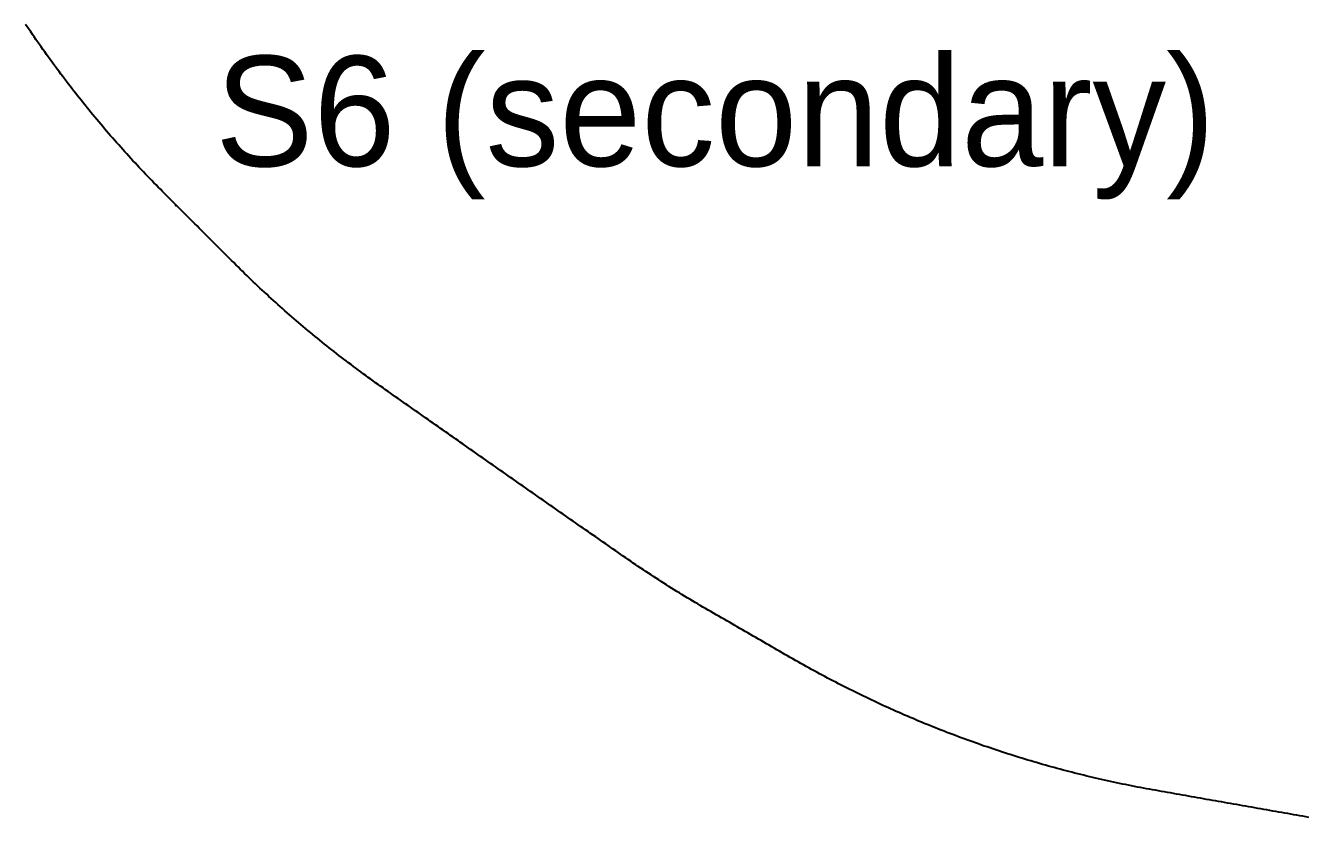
# Model space of a CAD drawing. Header units: metres. Extents: x 457876 to 584660, y 126427 to 241224.
# Drawn here: x 477533 to 487992, y 127730 to 134191 of the extents above; entities that cross this region are included whole.
import ezdxf

# ---------------------------------------------------------------- set-up
doc = ezdxf.new("R2010")
doc.units = ezdxf.units.M
for name, color, linetype in [('AT_GRADE', 3, 'CONTINUOUS'), ('CUTTING', 34, 'CONTINUOUS'), ('EMBANKMENT', 42, 'CONTINUOUS'), ('GROUND_CL', 8, 'CONTINUOUS'), ('RAIL_CL', 1, 'CONTINUOUS'), ('STATIONS', 7, 'CONTINUOUS'), ('TUNNEL', 216, 'CONTINUOUS'), ('VIADUCT', 5, 'CONTINUOUS')]:
    doc.layers.add(name, color=color, linetype=linetype)

msp = doc.modelspace()

# ---------------------------------------------------------------- linework, layer by layer
at = {"layer": 'AT_GRADE'}
for points in [[(477895.524, 133696.943, 89.82), (477880.348, 133716.639, 89.767), (477865.245, 133736.391, 89.714), (477850.193, 133756.181, 89.662), (477835.188, 133776.007, 89.611), (477820.234, 133795.87, 89.561), (477805.336, 133815.775, 89.512), (477790.494, 133835.722, 89.463), (477775.702, 133855.706, 89.414), (477760.961, 133875.727, 89.367), (477746.28, 133895.791, 89.32), (477731.658, 133915.898, 89.274), (477717.089, 133936.044, 89.229), (477702.584, 133956.235, 89.185), (477688.134, 133976.465, 89.141), (477673.731, 133996.728, 89.098), (477659.38, 134017.028, 89.056), (477645.083, 134037.365, 89.014), (477630.85, 134057.747, 88.973), (477616.674, 134078.169, 88.934), (477602.547, 134098.624, 88.894), (477588.478, 134119.118, 88.856), (477574.468, 134139.653, 88.818), (477560.514, 134160.225, 88.782), (477546.617, 134180.836, 88.746)], [(478632.162, 132855.235, 92.861), (478614.685, 132872.942, 92.781), (478597.254, 132890.693, 92.701), (478579.869, 132908.489, 92.622), (478562.539, 132926.338, 92.543), (478545.255, 132944.232, 92.465), (478528.01, 132962.162, 92.388), (478510.827, 132980.152, 92.311), (478493.697, 132998.192, 92.234), (478476.616, 133016.277, 92.158), (478459.58, 133034.404, 92.083), (478442.591, 133052.575, 92.008), (478425.653, 133070.792, 91.934), (478408.759, 133089.051, 91.86), (478391.914, 133107.354, 91.787), (478375.135, 133125.717, 91.714), (478358.399, 133144.119, 91.642), (478341.718, 133162.57, 91.571), (478325.091, 133181.07, 91.5), (478308.506, 133199.606, 91.43), (478291.962, 133218.179, 91.36), (478275.476, 133236.802, 91.291), (478259.041, 133255.471, 91.223), (478242.674, 133274.199, 91.155), (478226.345, 133292.96, 91.087), (478210.072, 133311.767, 91.021), (478193.845, 133330.615, 90.955), (478177.668, 133349.505, 90.889), (478161.547, 133368.443, 90.824), (478145.475, 133387.423, 90.76), (478129.465, 133406.453, 90.696), (478113.494, 133425.516, 90.633), (478097.578, 133444.625, 90.571), (478081.72, 133463.782, 90.509), (478065.913, 133482.98, 90.448)], [(479610.499, 131897.977, 97.885), (479591.938, 131914.575, 97.786), (479573.424, 131931.224, 97.688), (479554.949, 131947.916, 97.59), (479536.518, 131964.656, 97.492), (479518.131, 131981.444, 97.394), (479499.795, 131998.287, 97.296), (479481.501, 132015.176, 97.198), (479463.26, 132032.121, 97.101)], [(480653.649, 131090.631, 102.927), (480633.276, 131104.968, 102.842), (480612.905, 131119.305, 102.755), (480592.534, 131133.643, 102.668)], [(481653.006, 130389.451, 106.077), (481632.584, 130403.726, 106.039), (481612.164, 130418.002, 105.999)], [(482909.739, 129535.325, 105.542), (482888.465, 129548.288, 105.6), (482867.219, 129561.298, 105.656), (482846.012, 129574.372, 105.711), (482824.844, 129587.507, 105.764), (482803.709, 129600.698, 105.815), (482782.611, 129613.945, 105.865), (482761.549, 129627.252, 105.913)], [(486899.495, 127924.512, 79.138), (486874.958, 127928.841, 79.305), (486850.421, 127933.169, 79.473), (486825.885, 127937.497, 79.641), (486801.349, 127941.825, 79.81), (486776.813, 127946.154, 79.979), (486752.278, 127950.483, 80.149), (486727.748, 127954.838, 80.32), (486703.229, 127959.257, 80.491), (486678.722, 127963.741, 80.662), (486654.227, 127968.288, 80.834), (486629.745, 127972.901, 81.007), (486605.275, 127977.582, 81.18), (486580.818, 127982.326, 81.353), (486556.374, 127987.132, 81.527), (486531.945, 127992.016, 81.702), (486507.53, 127996.972, 81.877), (486483.129, 128001.991, 82.052)], [(487365.749, 127842.273, 76.083), (487341.206, 127846.602, 76.238), (487316.664, 127850.93, 76.393), (487292.123, 127855.258, 76.55), (487267.581, 127859.587, 76.707), (487243.04, 127863.915, 76.864), (487218.499, 127868.243, 77.023), (487193.959, 127872.572, 77.182), (487169.418, 127876.9, 77.341), (487144.878, 127881.228, 77.501), (487120.339, 127885.557, 77.662), (487095.799, 127889.885, 77.824), (487071.26, 127894.214, 77.986), (487046.721, 127898.542, 78.149), (487022.183, 127902.87, 78.312), (486997.645, 127907.199, 78.476), (486973.107, 127911.527, 78.641)], [(487586.644, 127803.321, 74.718), (487562.099, 127807.649, 74.867)]]:
    msp.add_polyline3d(points, dxfattribs=at)
at = {"layer": 'CUTTING'}
for points in [[(478050.155, 133502.217, 90.388), (478034.452, 133521.499, 90.328), (478018.807, 133540.828, 90.269), (478003.197, 133560.186, 90.21), (477987.657, 133579.599, 90.153), (477972.168, 133599.052, 90.095), (477956.739, 133618.553, 90.039), (477941.359, 133638.091, 89.983), (477926.028, 133657.668, 89.928), (477910.752, 133677.287, 89.873)], [(480959.313, 130875.658, 104.131), (480938.93, 130889.983, 104.056), (480918.547, 130904.309, 103.98), (480898.165, 130918.637, 103.904), (480877.785, 130932.965, 103.826), (480857.405, 130947.294, 103.748), (480837.026, 130961.624, 103.669), (480816.648, 130975.955, 103.59), (480796.27, 130990.287, 103.51), (480775.894, 131004.62, 103.428), (480755.518, 131018.954, 103.347), (480735.143, 131033.288, 103.264), (480714.768, 131047.623, 103.181), (480694.394, 131061.958, 103.097), (480674.021, 131076.294, 103.013)], [(481591.744, 130432.279, 105.959), (481571.326, 130446.558, 105.917), (481550.908, 130460.839, 105.874), (481530.492, 130475.121, 105.829), (481510.077, 130489.405, 105.783), (481489.663, 130503.691, 105.737), (481469.251, 130517.978, 105.688), (481448.839, 130532.266, 105.639)], [(483555.816, 129159.75, 103.019), (483534.245, 129172.204, 103.127), (483512.673, 129184.659, 103.233), (483491.101, 129197.113, 103.337), (483469.53, 129209.568, 103.44), (483447.958, 129222.022, 103.542), (483426.386, 129234.477, 103.641), (483404.813, 129246.932, 103.74), (483383.241, 129259.387, 103.836), (483361.669, 129271.842, 103.931), (483340.096, 129284.297, 104.024), (483318.523, 129296.752, 104.116), (483296.95, 129309.207, 104.206), (483275.377, 129321.663, 104.295), (483253.804, 129334.118, 104.381), (483232.231, 129346.574, 104.467), (483210.657, 129359.029, 104.55), (483189.084, 129371.485, 104.632), (483167.51, 129383.941, 104.712), (483145.936, 129396.396, 104.79), (483124.363, 129408.854, 104.867), (483102.791, 129421.313, 104.942), (483081.219, 129433.773, 105.016), (483059.664, 129446.263, 105.087), (483038.142, 129458.809, 105.157), (483016.657, 129471.42, 105.226), (482995.206, 129484.086, 105.292), (482973.786, 129496.808, 105.357), (482952.402, 129509.588, 105.42), (482931.052, 129522.426, 105.482)], [(484410.553, 128698.964, 97.736), (484388.084, 128709.709, 97.895), (484365.643, 128720.511, 98.052), (484343.233, 128731.378, 98.208), (484320.852, 128742.306, 98.363), (484298.504, 128753.301, 98.518)], [(486948.569, 127915.856, 78.806), (486924.032, 127920.184, 78.972)], [(487979.408, 127734.078, 72.429), (487954.858, 127738.405, 72.567), (487930.308, 127742.733, 72.705), (487905.758, 127747.06, 72.844), (487881.209, 127751.388, 72.984), (487856.661, 127755.716, 73.125), (487832.112, 127760.043, 73.266), (487807.564, 127764.371, 73.409), (487783.016, 127768.698, 73.551), (487758.468, 127773.026, 73.695), (487733.921, 127777.354, 73.839), (487709.374, 127781.682, 73.984), (487684.828, 127786.009, 74.129), (487660.281, 127790.337, 74.275), (487635.735, 127794.665, 74.422), (487611.189, 127798.993, 74.57)]]:
    msp.add_polyline3d(points, dxfattribs=at)
at = {"layer": 'EMBANKMENT'}
for points in [[(479445.068, 132049.118, 97.003), (479426.916, 132066.158, 96.906), (479408.807, 132083.243, 96.809), (479390.752, 132100.385, 96.713), (479372.749, 132117.58, 96.616), (479354.779, 132134.81, 96.52), (479336.873, 132152.106, 96.424), (479319.007, 132169.443, 96.328), (479301.188, 132186.827, 96.232), (479283.415, 132204.258, 96.137), (479265.689, 132221.737, 96.042), (479248.016, 132239.269, 95.947), (479230.379, 132256.837, 95.853), (479212.777, 132274.439, 95.758), (479195.175, 132292.04, 95.664), (479177.574, 132309.642, 95.571), (479159.973, 132327.243, 95.478), (479142.372, 132344.844, 95.385), (479124.771, 132362.444, 95.292), (479107.171, 132380.044, 95.2), (479089.57, 132397.644, 95.108), (479071.971, 132415.244, 95.016), (479054.371, 132432.844, 94.925), (479036.772, 132450.443, 94.834), (479019.173, 132468.041, 94.744), (479001.574, 132485.64, 94.653), (478983.976, 132503.238, 94.564), (478966.378, 132520.836, 94.474), (478948.78, 132538.434, 94.385), (478931.183, 132556.031, 94.297), (478913.586, 132573.629, 94.209), (478895.989, 132591.226, 94.121), (478878.392, 132608.822, 94.034), (478860.796, 132626.419, 93.947), (478843.2, 132644.015, 93.861), (478825.605, 132661.61, 93.775), (478808.009, 132679.206, 93.689), (478790.414, 132696.801, 93.604), (478772.819, 132714.396, 93.52), (478755.225, 132731.991, 93.436), (478737.631, 132749.585, 93.352), (478720.037, 132767.179, 93.269), (478702.443, 132784.773, 93.186), (478684.85, 132802.366, 93.104), (478667.257, 132819.959, 93.023), (478649.691, 132837.579, 92.941)], [(480572.163, 131147.981, 102.581), (480551.793, 131162.319, 102.493), (480531.423, 131176.658, 102.404), (480511.054, 131190.997, 102.315), (480490.684, 131205.335, 102.225), (480470.316, 131219.674, 102.135), (480449.947, 131234.013, 102.044), (480429.579, 131248.352, 101.953), (480409.226, 131262.712, 101.861), (480388.914, 131277.13, 101.769), (480368.642, 131291.604, 101.677), (480348.411, 131306.135, 101.584), (480328.22, 131320.721, 101.491), (480308.063, 131335.353, 101.397), (480287.948, 131350.043, 101.303), (480267.869, 131364.781, 101.209), (480247.839, 131379.586, 101.114), (480227.847, 131394.443, 101.019), (480207.9, 131409.358, 100.924), (480187.991, 131424.325, 100.828), (480168.118, 131439.338, 100.732), (480148.291, 131454.411, 100.636), (480128.505, 131469.539, 100.539), (480108.764, 131484.725, 100.442), (480089.063, 131499.962, 100.345), (480069.401, 131515.249, 100.248), (480049.783, 131530.593, 100.151), (480030.208, 131545.99, 100.053), (480010.674, 131561.44, 99.956), (479991.187, 131576.947, 99.858), (479971.734, 131592.497, 99.76), (479952.322, 131608.099, 99.661), (479932.961, 131623.763, 99.563), (479913.649, 131639.487, 99.465), (479894.375, 131655.258, 99.366), (479875.139, 131671.074, 99.268), (479855.947, 131686.942, 99.169), (479836.799, 131702.864, 99.07), (479817.686, 131718.827, 98.971), (479798.635, 131734.864, 98.872), (479779.617, 131750.939, 98.774), (479760.654, 131767.08, 98.675), (479741.732, 131783.268, 98.576), (479722.85, 131799.501, 98.477), (479704.01, 131815.783, 98.378), (479685.209, 131832.11, 98.279), (479666.465, 131848.502, 98.181), (479647.771, 131864.951, 98.082), (479629.114, 131881.441, 97.983)], [(482740.519, 129640.608, 105.959), (482719.526, 129654.022, 106.003), (482698.58, 129667.511, 106.046), (482677.663, 129681.045, 106.087), (482656.785, 129694.638, 106.126), (482635.945, 129708.29, 106.164), (482615.14, 129721.994, 106.2), (482594.369, 129735.751, 106.234), (482573.639, 129749.569, 106.267), (482552.954, 129763.456, 106.298), (482532.302, 129777.391, 106.327), (482511.688, 129791.381, 106.354), (482491.11, 129805.426, 106.38), (482470.57, 129819.525, 106.405), (482450.07, 129833.683, 106.427), (482429.61, 129847.899, 106.448), (482409.166, 129862.137, 106.467), (482388.722, 129876.376, 106.485), (482368.277, 129890.615, 106.5), (482347.833, 129904.855, 106.515), (482327.389, 129919.094, 106.527), (482306.945, 129933.334, 106.538), (482286.502, 129947.574, 106.548), (482266.058, 129961.815, 106.555), (482245.615, 129976.056, 106.562), (482225.172, 129990.298, 106.566), (482204.729, 130004.54, 106.569), (482184.286, 130018.783, 106.57), (482163.844, 130033.027, 106.57), (482143.402, 130047.271, 106.568), (482122.961, 130061.516, 106.565), (482102.52, 130075.762, 106.56), (482082.08, 130090.008, 106.553), (482061.64, 130104.256, 106.545), (482041.201, 130118.504, 106.536), (482020.763, 130132.754, 106.525), (482000.325, 130147.004, 106.512), (481979.887, 130161.256, 106.498), (481959.451, 130175.508, 106.483), (481939.015, 130189.762, 106.465), (481918.58, 130204.017, 106.447), (481898.146, 130218.273, 106.427), (481877.712, 130232.53, 106.405), (481857.28, 130246.789, 106.383), (481836.848, 130261.049, 106.358), (481816.417, 130275.31, 106.332), (481795.987, 130289.573, 106.305), (481775.558, 130303.837, 106.277), (481755.13, 130318.102, 106.247), (481734.704, 130332.369, 106.215), (481714.278, 130346.637, 106.183), (481693.853, 130360.907, 106.149), (481673.429, 130375.178, 106.113)], [(485027.735, 128432.299, 93.15), (485004.535, 128441.364, 93.329), (484981.36, 128450.49, 93.506), (484958.21, 128459.681, 93.684), (484935.083, 128468.929, 93.861), (484911.982, 128478.24, 94.037), (484888.907, 128487.617, 94.212), (484865.853, 128497.045, 94.388), (484842.831, 128506.549, 94.562), (484819.835, 128516.115, 94.736), (484796.866, 128525.749, 94.909), (484773.924, 128535.443, 95.082), (484751.005, 128545.195, 95.254), (484728.112, 128555.005, 95.425), (484705.247, 128564.879, 95.595), (484682.411, 128574.823, 95.765), (484659.596, 128584.814, 95.934), (484636.82, 128594.891, 96.102), (484614.067, 128605.021, 96.269), (484591.341, 128615.213, 96.436), (484568.642, 128625.463, 96.601), (484545.972, 128635.778, 96.766), (484523.331, 128646.155, 96.93), (484500.713, 128656.584, 97.093), (484478.127, 128667.08, 97.255), (484455.574, 128677.647, 97.417)], [(486458.741, 128007.074, 82.228), (486434.367, 128012.221, 82.405), (486410.006, 128017.432, 82.582), (486385.66, 128022.708, 82.759), (486361.329, 128028.051, 82.937), (486337.014, 128033.469, 83.115), (486312.715, 128038.956, 83.293), (486288.43, 128044.506, 83.472), (486264.16, 128050.12, 83.651), (486239.906, 128055.8, 83.831), (486215.667, 128061.545, 84.011), (486191.444, 128067.352, 84.191), (486167.237, 128073.23, 84.372), (486143.048, 128079.179, 84.553), (486118.875, 128085.195, 84.734), (486094.72, 128091.276, 84.916), (486070.58, 128097.421, 85.098), (486046.457, 128103.629, 85.28), (486022.35, 128109.902, 85.462), (485998.261, 128116.241, 85.645), (485974.188, 128122.64, 85.828), (485950.137, 128129.12, 86.011), (485926.103, 128135.663, 86.194), (485902.085, 128142.266, 86.378), (485878.086, 128148.936, 86.561), (485854.106, 128155.672, 86.745), (485830.143, 128162.47, 86.929), (485806.199, 128169.333, 87.113), (485782.273, 128176.262, 87.297), (485758.37, 128183.266, 87.481), (485734.484, 128190.326, 87.666), (485710.617, 128197.453, 87.85), (485686.771, 128204.648, 88.035), (485662.944, 128211.905, 88.219), (485639.136, 128219.227, 88.404), (485615.35, 128226.616, 88.588), (485591.582, 128234.067, 88.773), (485567.836, 128241.585, 88.957), (485544.111, 128249.168, 89.142), (485520.408, 128256.822, 89.326), (485496.726, 128264.54, 89.51), (485473.064, 128272.317, 89.695), (485449.422, 128280.155, 89.879), (485425.801, 128288.057, 90.062), (485402.201, 128296.023, 90.246), (485378.626, 128304.06, 90.43), (485355.075, 128312.167, 90.613), (485331.544, 128320.334, 90.796), (485308.036, 128328.565, 90.979), (485284.549, 128336.858, 91.162), (485261.085, 128345.213, 91.344), (485237.645, 128353.636, 91.527), (485214.223, 128362.112, 91.709), (485190.829, 128370.662, 91.89), (485167.461, 128379.284, 92.071), (485144.115, 128387.966, 92.252)], [(487537.554, 127811.977, 75.016), (487513.009, 127816.305, 75.167), (487488.465, 127820.633, 75.318), (487463.921, 127824.961, 75.469), (487439.378, 127829.289, 75.622), (487414.834, 127833.617, 75.775), (487390.291, 127837.945, 75.928)]]:
    msp.add_polyline3d(points, dxfattribs=at)
at = {"layer": 'GROUND_CL'}
msp.add_polyline3d([(488003.958, 127729.75, 73.758), (487979.408, 127734.078, 75.602), (487954.858, 127738.405, 77.404), (487930.308, 127742.733, 78.925), (487905.758, 127747.06, 79.568), (487881.209, 127751.388, 79.425), (487856.661, 127755.716, 79.317), (487832.112, 127760.043, 79.244), (487807.564, 127764.371, 79.248), (487783.016, 127768.698, 79.366), (487758.468, 127773.026, 79.551), (487733.921, 127777.354, 79.802), (487709.374, 127781.682, 80), (487684.828, 127786.009, 80), (487660.281, 127790.337, 80), (487635.735, 127794.665, 80), (487611.189, 127798.993, 79.311), (487586.644, 127803.321, 76.857), (487562.099, 127807.649, 74.402), (487537.554, 127811.977, 71.948), (487513.009, 127816.305, 70), (487488.465, 127820.633, 70), (487463.921, 127824.961, 70), (487439.378, 127829.289, 70), (487414.834, 127833.617, 70.206), (487390.291, 127837.945, 71.727), (487365.749, 127842.273, 73.25), (487341.206, 127846.602, 74.708), (487316.664, 127850.93, 76.072), (487292.123, 127855.258, 76.903), (487267.581, 127859.587, 77.713), (487243.04, 127863.915, 78.504), (487218.499, 127868.243, 79.275), (487193.959, 127872.572, 79.385), (487169.418, 127876.9, 79.532), (487144.878, 127881.228, 79.729), (487120.339, 127885.557, 79.975), (487095.799, 127889.885, 80.297), (487071.26, 127894.214, 80.567), (487046.721, 127898.542, 80.778), (487022.183, 127902.87, 80.929), (486997.645, 127907.199, 81.211), (486973.107, 127911.527, 81.518), (486948.569, 127915.856, 81.814), (486924.032, 127920.184, 82.102), (486899.495, 127924.512, 82.075), (486874.958, 127928.841, 81.947), (486850.421, 127933.169, 81.816), (486825.885, 127937.497, 81.681), (486801.349, 127941.825, 81.34), (486776.813, 127946.154, 80.903), (486752.278, 127950.483, 80.501), (486727.748, 127954.838, 80.135), (486703.229, 127959.257, 79.994), (486678.722, 127963.741, 79.98), (486654.227, 127968.288, 79.962), (486629.745, 127972.901, 79.94), (486605.275, 127977.582, 79.85), (486580.818, 127982.326, 79.709), (486556.374, 127987.132, 79.58), (486531.945, 127992.016, 79.461), (486507.53, 127996.972, 79.331), (486483.129, 128001.991, 79.182), (486458.741, 128007.074, 79.042), (486434.367, 128012.221, 78.912), (486410.006, 128017.432, 78.759), (486385.66, 128022.708, 78.548), (486361.329, 128028.051, 78.346), (486337.014, 128033.469, 78.151), (486312.715, 128038.956, 77.955), (486288.43, 128044.506, 77.739), (486264.16, 128050.12, 77.537), (486239.906, 128055.8, 77.35), (486215.667, 128061.545, 77.171), (486191.444, 128067.352, 76.962), (486167.237, 128073.23, 76.775), (486143.048, 128079.179, 76.61), (486118.875, 128085.195, 76.467), (486094.72, 128091.276, 76.306), (486070.58, 128097.421, 76.173), (486046.457, 128103.629, 76.067), (486022.35, 128109.902, 75.992), (485998.261, 128116.241, 75.965), (485974.188, 128122.64, 75.958), (485950.137, 128129.12, 75.968), (485926.103, 128135.663, 75.992), (485902.085, 128142.266, 75.99), (485878.086, 128148.936, 76.004), (485854.106, 128155.672, 76.061), (485830.143, 128162.47, 76.162), (485806.199, 128169.333, 76.159), (485782.273, 128176.262, 75.99), (485758.37, 128183.266, 75.79), (485734.484, 128190.326, 75.556), (485710.617, 128197.453, 75.311), (485686.771, 128204.648, 75.14), (485662.944, 128211.905, 75.021), (485639.136, 128219.227, 74.955), (485615.35, 128226.616, 74.982), (485591.582, 128234.067, 75.324), (485567.836, 128241.585, 75.623), (485544.111, 128249.168, 75.9), (485520.408, 128256.822, 76.193), (485496.726, 128264.54, 76.587), (485473.064, 128272.317, 76.986), (485449.422, 128280.155, 77.379), (485425.801, 128288.057, 77.767), (485402.201, 128296.023, 78.097), (485378.626, 128304.06, 78.422), (485355.075, 128312.167, 78.771), (485331.544, 128320.334, 79.143), (485308.036, 128328.565, 79.128), (485284.549, 128336.858, 78.514), (485261.085, 128345.213, 77.717), (485237.645, 128353.636, 77.072), (485214.223, 128362.112, 76.527), (485190.829, 128370.662, 75.735), (485167.461, 128379.284, 75.027), (485144.115, 128387.966, 74.405), (485120.791, 128396.705, 73.869), (485097.492, 128405.511, 74.17), (485074.217, 128414.381, 74.54), (485050.962, 128423.305, 74.873), (485027.735, 128432.299, 75.17), (485004.535, 128441.364, 75.508), (484981.36, 128450.49, 75.885), (484958.21, 128459.681, 76.275), (484935.083, 128468.929, 76.678), (484911.982, 128478.24, 77.104), (484888.907, 128487.617, 77.561), (484865.853, 128497.045, 78.021), (484842.831, 128506.549, 78.485), (484819.835, 128516.115, 78.952), (484796.866, 128525.749, 79.428), (484773.924, 128535.443, 79.897), (484751.005, 128545.195, 80.759), (484728.112, 128555.005, 81.74), (484705.247, 128564.879, 82.727), (484682.411, 128574.823, 83.722), (484659.596, 128584.814, 84.721), (484636.82, 128594.891, 85.728), (484614.067, 128605.021, 86.471), (484591.341, 128615.213, 85.686), (484568.642, 128625.463, 84.443), (484545.972, 128635.778, 82.739), (484523.331, 128646.155, 81.38), (484500.713, 128656.584, 83.963), (484478.127, 128667.08, 88.12), (484455.574, 128677.647, 92.757), (484433.048, 128688.272, 97.877), (484410.553, 128698.964, 103.024), (484388.084, 128709.709, 107.42), (484365.643, 128720.511, 111.824), (484343.233, 128731.378, 116.239), (484320.852, 128742.306, 120.649), (484298.504, 128753.301, 126.439), (484276.182, 128764.348, 131.486), (484253.895, 128775.465, 135.548), (484231.637, 128786.64, 138.618), (484209.41, 128797.878, 140.522), (484187.215, 128809.178, 142.209), (484165.049, 128820.535, 144.397), (484142.911, 128831.946, 147.091), (484120.805, 128843.419, 149.52), (484098.736, 128854.965, 147.566), (484076.695, 128866.563, 145.375), (484054.686, 128878.22, 143.466), (484032.709, 128889.94, 141.839), (484010.765, 128901.72, 140.901), (483988.85, 128913.555, 140.815), (483966.966, 128925.448, 140.651), (483945.118, 128937.405, 140.409), (483923.304, 128949.426, 140.07), (483901.523, 128961.506, 139.901), (483879.774, 128973.643, 139.655), (483858.06, 128985.844, 139.276), (483836.378, 128998.101, 138.764), (483814.725, 129010.41, 138.241), (483793.109, 129022.784, 138.402), (483771.527, 129035.216, 138.696), (483749.956, 129047.668, 138.277), (483728.384, 129060.12, 137.549), (483706.813, 129072.573, 136.602), (483685.243, 129085.026, 135.647), (483663.672, 129097.48, 134.827), (483642.101, 129109.933, 134.141), (483620.53, 129122.387, 133.59), (483598.959, 129134.841, 132.243), (483577.387, 129147.295, 131.339), (483555.816, 129159.75, 130.735), (483534.245, 129172.204, 130.264), (483512.673, 129184.659, 129.898), (483491.101, 129197.113, 129.358), (483469.53, 129209.568, 128.603), (483447.958, 129222.022, 127.632), (483426.386, 129234.477, 126.447), (483404.813, 129246.932, 125.2), (483383.241, 129259.387, 124.148), (483361.669, 129271.842, 123.204), (483340.096, 129284.297, 122.367), (483318.523, 129296.752, 121.638), (483296.95, 129309.207, 120.896), (483275.377, 129321.663, 120.365), (483253.804, 129334.118, 120.05), (483232.231, 129346.574, 119.543), (483210.657, 129359.029, 118.662), (483189.084, 129371.485, 117.397), (483167.51, 129383.941, 116.209), (483145.936, 129396.396, 115.1), (483124.363, 129408.854, 114.068), (483102.791, 129421.313, 113.011), (483081.219, 129433.773, 111.937), (483059.664, 129446.263, 111.083), (483038.142, 129458.809, 110.451), (483016.657, 129471.42, 109.992), (482995.206, 129484.086, 109.819), (482973.786, 129496.808, 109.553), (482952.402, 129509.588, 109.194), (482931.052, 129522.426, 108.741), (482909.739, 129535.325, 108.185), (482888.465, 129548.288, 107.583), (482867.219, 129561.298, 106.968), (482846.012, 129574.372, 106.338), (482824.844, 129587.507, 105.692), (482803.709, 129600.698, 105.01), (482782.611, 129613.945, 104.293), (482761.549, 129627.252, 103.548), (482740.519, 129640.608, 102.778), (482719.526, 129654.022, 101.982), (482698.58, 129667.511, 101.314), (482677.663, 129681.045, 100.785), (482656.785, 129694.638, 100.387), (482635.945, 129708.29, 100.122), (482615.14, 129721.994, 99.996), (482594.369, 129735.751, 99.962), (482573.639, 129749.569, 99.914), (482552.954, 129763.456, 99.862), (482532.302, 129777.391, 99.806), (482511.688, 129791.381, 99.741), (482491.11, 129805.426, 99.658), (482470.57, 129819.525, 99.565), (482450.07, 129833.683, 99.462), (482429.61, 129847.899, 99.347), (482409.166, 129862.137, 99.22), (482388.722, 129876.376, 99.088), (482368.277, 129890.615, 98.945), (482347.833, 129904.855, 98.79), (482327.389, 129919.094, 98.624), (482306.945, 129933.334, 98.481), (482286.502, 129947.574, 98.332), (482266.058, 129961.815, 98.168), (482245.615, 129976.056, 98.004), (482225.172, 129990.298, 97.838), (482204.729, 130004.54, 97.731), (482184.286, 130018.783, 97.665), (482163.844, 130033.027, 97.61), (482143.402, 130047.271, 97.535), (482122.961, 130061.516, 97.468), (482102.52, 130075.762, 97.468), (482082.08, 130090.008, 97.508), (482061.64, 130104.256, 97.574), (482041.201, 130118.504, 97.665), (482020.763, 130132.754, 97.783), (482000.325, 130147.004, 97.926), (481979.887, 130161.256, 98.087), (481959.451, 130175.508, 98.266), (481939.015, 130189.762, 98.462), (481918.58, 130204.017, 98.677), (481898.146, 130218.273, 98.84), (481877.712, 130232.53, 98.988), (481857.28, 130246.789, 99.169), (481836.848, 130261.049, 99.366), (481816.417, 130275.31, 99.547), (481795.987, 130289.573, 99.637), (481775.558, 130303.837, 99.729), (481755.13, 130318.102, 99.825), (481734.704, 130332.369, 99.925), (481714.278, 130346.637, 100.034), (481693.853, 130360.907, 100.564), (481673.429, 130375.178, 101.677), (481653.006, 130389.451, 103.374), (481632.584, 130403.726, 105.653), (481612.164, 130418.002, 108.631), (481591.744, 130432.279, 112.1), (481571.326, 130446.558, 115.152), (481550.908, 130460.839, 117.48), (481530.492, 130475.121, 119.224), (481510.077, 130489.405, 120.829), (481489.663, 130503.691, 123.755), (481469.251, 130517.978, 127.848), (481448.839, 130532.266, 133.108), (481428.429, 130546.557, 138.917), (481408.02, 130560.849, 142.324), (481387.612, 130575.142, 143.754), (481367.205, 130589.438, 145.183), (481346.8, 130603.734, 146.613), (481326.396, 130618.033, 148.043), (481305.992, 130632.333, 149.536), (481285.59, 130646.634, 149.097), (481265.19, 130660.938, 147.667), (481244.79, 130675.242, 146.236), (481224.392, 130689.548, 144.806), (481203.994, 130703.856, 143.142), (481183.598, 130718.165, 141.25), (481163.203, 130732.476, 139.212), (481142.809, 130746.788, 136.228), (481122.417, 130761.102, 133.369), (481102.025, 130775.417, 132.347), (481081.634, 130789.733, 132.613), (481061.245, 130804.051, 133.901), (481040.856, 130818.37, 136.211), (481020.469, 130832.69, 139.542), (481000.083, 130847.011, 136.489), (480979.697, 130861.334, 132.327), (480959.313, 130875.658, 128.749), (480938.93, 130889.983, 125.755), (480918.547, 130904.309, 123.345), (480898.165, 130918.637, 121.519), (480877.785, 130932.965, 120.277), (480857.405, 130947.294, 119.031), (480837.026, 130961.624, 117.598), (480816.648, 130975.955, 116.077), (480796.27, 130990.287, 113.7), (480775.894, 131004.62, 111.907), (480755.518, 131018.954, 110.698), (480735.143, 131033.288, 110.074), (480714.768, 131047.623, 108.998), (480694.394, 131061.958, 107.565), (480674.021, 131076.294, 106.131), (480653.649, 131090.631, 104.698), (480633.276, 131104.968, 103.264), (480612.905, 131119.305, 101.83), (480592.534, 131133.643, 100.396), (480572.163, 131147.981, 98.963), (480551.793, 131162.319, 97.529), (480531.423, 131176.658, 96.095), (480511.054, 131190.997, 94.334), (480490.684, 131205.335, 92.343), (480470.316, 131219.674, 90.937), (480449.947, 131234.013, 90.115), (480429.579, 131248.352, 90), (480409.226, 131262.712, 90), (480388.914, 131277.13, 90), (480368.642, 131291.604, 90), (480348.411, 131306.135, 90), (480328.22, 131320.721, 90), (480308.063, 131335.353, 90), (480287.948, 131350.043, 90.037), (480267.869, 131364.781, 90.134), (480247.839, 131379.586, 90.29), (480227.847, 131394.443, 90.505), (480207.9, 131409.358, 91.209), (480187.991, 131424.325, 92.023), (480168.118, 131439.338, 92.417), (480148.291, 131454.411, 92.533), (480128.505, 131469.539, 92.47), (480108.764, 131484.725, 92.123), (480089.063, 131499.962, 91.572), (480069.401, 131515.249, 90.97), (480049.783, 131530.593, 90.316), (480030.208, 131545.99, 90), (480010.674, 131561.44, 90.072), (479991.187, 131576.947, 90.209), (479971.734, 131592.497, 90.267), (479952.322, 131608.099, 90.248), (479932.961, 131623.763, 90.151), (479913.649, 131639.487, 90), (479894.375, 131655.258, 90), (479875.139, 131671.074, 90), (479855.947, 131686.942, 90), (479836.799, 131702.864, 90), (479817.686, 131718.827, 90), (479798.635, 131734.864, 90), (479779.617, 131750.939, 90.274), (479760.654, 131767.08, 90.419), (479741.732, 131783.268, 90.36), (479722.85, 131799.501, 90.099), (479704.01, 131815.783, 90), (479685.209, 131832.11, 90), (479666.465, 131848.502, 90.958), (479647.771, 131864.951, 92.531), (479629.114, 131881.441, 94.262), (479610.499, 131897.977, 96.187), (479591.938, 131914.575, 97.998), (479573.424, 131931.224, 99.504), (479554.949, 131947.916, 100), (479536.518, 131964.656, 100), (479518.131, 131981.444, 100), (479499.795, 131998.287, 98.891), (479481.501, 132015.176, 97.163), (479463.26, 132032.121, 94.819), (479445.068, 132049.118, 92.396), (479426.916, 132066.158, 90.653), (479408.807, 132083.243, 90.044), (479390.752, 132100.385, 90.074), (479372.749, 132117.58, 90.113), (479354.779, 132134.81, 90.159), (479336.873, 132152.106, 90.193), (479319.007, 132169.443, 90.224), (479301.188, 132186.827, 90.275), (479283.415, 132204.258, 90.323), (479265.689, 132221.737, 90.367), (479248.016, 132239.269, 90.404), (479230.379, 132256.837, 90.424), (479212.777, 132274.439, 90.443), (479195.175, 132292.04, 90.463), (479177.574, 132309.642, 90.476), (479159.973, 132327.243, 90.481), (479142.372, 132344.844, 90.48), (479124.771, 132362.444, 90.476), (479107.171, 132380.044, 90.464), (479089.57, 132397.644, 90.448), (479071.971, 132415.244, 90.427), (479054.371, 132432.844, 90.402), (479036.772, 132450.443, 90.379), (479019.173, 132468.041, 90.357), (479001.574, 132485.64, 90.325), (478983.976, 132503.238, 90.293), (478966.378, 132520.836, 90.26), (478948.78, 132538.434, 90.228), (478931.183, 132556.031, 90.202), (478913.586, 132573.629, 90.175), (478895.989, 132591.226, 90.145), (478878.392, 132608.822, 90.116), (478860.796, 132626.419, 90.09), (478843.2, 132644.015, 90.066), (478825.605, 132661.61, 90.046), (478808.009, 132679.206, 90.026), (478790.414, 132696.801, 90.006), (478772.819, 132714.396, 89.988), (478755.225, 132731.991, 89.973), (478737.631, 132749.585, 89.96), (478720.037, 132767.179, 89.95), (478702.443, 132784.773, 89.94), (478684.85, 132802.366, 89.931), (478667.257, 132819.959, 89.924), (478649.691, 132837.579, 89.919), (478632.162, 132855.235, 89.916), (478614.685, 132872.942, 89.915), (478597.254, 132890.693, 89.914), (478579.869, 132908.489, 89.914), (478562.539, 132926.338, 89.916), (478545.255, 132944.232, 89.919), (478528.01, 132962.162, 89.922), (478510.827, 132980.152, 89.926), (478493.697, 132998.192, 89.93), (478476.616, 133016.277, 89.933), (478459.58, 133034.404, 89.936), (478442.591, 133052.575, 89.94), (478425.653, 133070.792, 89.945), (478408.759, 133089.051, 89.948), (478391.914, 133107.354, 89.95), (478375.135, 133125.717, 89.951), (478358.399, 133144.119, 89.954), (478341.718, 133162.57, 89.958), (478325.091, 133181.07, 89.963), (478308.506, 133199.606, 89.966), (478291.962, 133218.179, 89.968), (478275.476, 133236.802, 89.97), (478259.041, 133255.471, 89.975), (478242.674, 133274.199, 89.979), (478226.345, 133292.96, 89.984), (478210.072, 133311.767, 89.987), (478193.845, 133330.615, 89.99), (478177.668, 133349.505, 90.079), (478161.547, 133368.443, 90.308), (478145.475, 133387.423, 90.645), (478129.465, 133406.453, 91.091), (478113.494, 133425.516, 91.744), (478097.578, 133444.625, 92.495), (478081.72, 133463.782, 92.957), (478065.913, 133482.98, 93.336), (478050.155, 133502.217, 93.633), (478034.452, 133521.499, 93.847), (478018.807, 133540.828, 93.979), (478003.197, 133560.186, 94.034), (477987.657, 133579.599, 94.015), (477972.168, 133599.052, 93.922), (477956.739, 133618.553, 93.755), (477941.359, 133638.091, 93.517), (477926.028, 133657.668, 93.34), (477910.752, 133677.287, 93.07), (477895.524, 133696.943, 92.705), (477880.348, 133716.639, 92.303), (477865.245, 133736.391, 91.863), (477850.193, 133756.181, 91.595), (477835.188, 133776.007, 91.342), (477820.234, 133795.87, 91.091), (477805.336, 133815.775, 90.77), (477790.494, 133835.722, 90.492), (477775.702, 133855.706, 90.312), (477760.961, 133875.727, 90.175), (477746.28, 133895.791, 90.078), (477731.658, 133915.898, 90.019), (477717.089, 133936.044, 89.993), (477702.584, 133956.235, 89.58), (477688.134, 133976.465, 89.162), (477673.731, 133996.728, 88.769), (477659.38, 134017.028, 88.399), (477645.083, 134037.365, 88.053), (477630.85, 134057.747, 87.664), (477616.674, 134078.169, 87.294), (477602.547, 134098.624, 86.977), (477588.478, 134119.118, 86.67), (477574.468, 134139.653, 86.37), (477560.514, 134160.225, 86.052), (477546.617, 134180.836, 85.752), (477532.775, 134201.484, 85.471)], dxfattribs=at)
at = {"layer": 'RAIL_CL'}
msp.add_polyline3d([(488003.958, 127729.75, 72.291), (487979.408, 127734.078, 72.429), (487954.858, 127738.405, 72.567), (487930.308, 127742.733, 72.705), (487905.758, 127747.06, 72.844), (487881.209, 127751.388, 72.984), (487856.661, 127755.716, 73.125), (487832.112, 127760.043, 73.266), (487807.564, 127764.371, 73.409), (487783.016, 127768.698, 73.551), (487758.468, 127773.026, 73.695), (487733.921, 127777.354, 73.839), (487709.374, 127781.682, 73.984), (487684.828, 127786.009, 74.129), (487660.281, 127790.337, 74.275), (487635.735, 127794.665, 74.422), (487611.189, 127798.993, 74.57), (487586.644, 127803.321, 74.718), (487562.099, 127807.649, 74.867), (487537.554, 127811.977, 75.016), (487513.009, 127816.305, 75.167), (487488.465, 127820.633, 75.318), (487463.921, 127824.961, 75.469), (487439.378, 127829.289, 75.622), (487414.834, 127833.617, 75.775), (487390.291, 127837.945, 75.928), (487365.749, 127842.273, 76.083), (487341.206, 127846.602, 76.238), (487316.664, 127850.93, 76.393), (487292.123, 127855.258, 76.55), (487267.581, 127859.587, 76.707), (487243.04, 127863.915, 76.864), (487218.499, 127868.243, 77.023), (487193.959, 127872.572, 77.182), (487169.418, 127876.9, 77.341), (487144.878, 127881.228, 77.501), (487120.339, 127885.557, 77.662), (487095.799, 127889.885, 77.824), (487071.26, 127894.214, 77.986), (487046.721, 127898.542, 78.149), (487022.183, 127902.87, 78.312), (486997.645, 127907.199, 78.476), (486973.107, 127911.527, 78.641), (486948.569, 127915.856, 78.806), (486924.032, 127920.184, 78.972), (486899.495, 127924.512, 79.138), (486874.958, 127928.841, 79.305), (486850.421, 127933.169, 79.473), (486825.885, 127937.497, 79.641), (486801.349, 127941.825, 79.81), (486776.813, 127946.154, 79.979), (486752.278, 127950.483, 80.149), (486727.748, 127954.838, 80.32), (486703.229, 127959.257, 80.491), (486678.722, 127963.741, 80.662), (486654.227, 127968.288, 80.834), (486629.745, 127972.901, 81.007), (486605.275, 127977.582, 81.18), (486580.818, 127982.326, 81.353), (486556.374, 127987.132, 81.527), (486531.945, 127992.016, 81.702), (486507.53, 127996.972, 81.877), (486483.129, 128001.991, 82.052), (486458.741, 128007.074, 82.228), (486434.367, 128012.221, 82.405), (486410.006, 128017.432, 82.582), (486385.66, 128022.708, 82.759), (486361.329, 128028.051, 82.937), (486337.014, 128033.469, 83.115), (486312.715, 128038.956, 83.293), (486288.43, 128044.506, 83.472), (486264.16, 128050.12, 83.651), (486239.906, 128055.8, 83.831), (486215.667, 128061.545, 84.011), (486191.444, 128067.352, 84.191), (486167.237, 128073.23, 84.372), (486143.048, 128079.179, 84.553), (486118.875, 128085.195, 84.734), (486094.72, 128091.276, 84.916), (486070.58, 128097.421, 85.098), (486046.457, 128103.629, 85.28), (486022.35, 128109.902, 85.462), (485998.261, 128116.241, 85.645), (485974.188, 128122.64, 85.828), (485950.137, 128129.12, 86.011), (485926.103, 128135.663, 86.194), (485902.085, 128142.266, 86.378), (485878.086, 128148.936, 86.561), (485854.106, 128155.672, 86.745), (485830.143, 128162.47, 86.929), (485806.199, 128169.333, 87.113), (485782.273, 128176.262, 87.297), (485758.37, 128183.266, 87.481), (485734.484, 128190.326, 87.666), (485710.617, 128197.453, 87.85), (485686.771, 128204.648, 88.035), (485662.944, 128211.905, 88.219), (485639.136, 128219.227, 88.404), (485615.35, 128226.616, 88.588), (485591.582, 128234.067, 88.773), (485567.836, 128241.585, 88.957), (485544.111, 128249.168, 89.142), (485520.408, 128256.822, 89.326), (485496.726, 128264.54, 89.51), (485473.064, 128272.317, 89.695), (485449.422, 128280.155, 89.879), (485425.801, 128288.057, 90.062), (485402.201, 128296.023, 90.246), (485378.626, 128304.06, 90.43), (485355.075, 128312.167, 90.613), (485331.544, 128320.334, 90.796), (485308.036, 128328.565, 90.979), (485284.549, 128336.858, 91.162), (485261.085, 128345.213, 91.344), (485237.645, 128353.636, 91.527), (485214.223, 128362.112, 91.709), (485190.829, 128370.662, 91.89), (485167.461, 128379.284, 92.071), (485144.115, 128387.966, 92.252), (485120.791, 128396.705, 92.433), (485097.492, 128405.511, 92.613), (485074.217, 128414.381, 92.792), (485050.962, 128423.305, 92.972), (485027.735, 128432.299, 93.15), (485004.535, 128441.364, 93.329), (484981.36, 128450.49, 93.506), (484958.21, 128459.681, 93.684), (484935.083, 128468.929, 93.861), (484911.982, 128478.24, 94.037), (484888.907, 128487.617, 94.212), (484865.853, 128497.045, 94.388), (484842.831, 128506.549, 94.562), (484819.835, 128516.115, 94.736), (484796.866, 128525.749, 94.909), (484773.924, 128535.443, 95.082), (484751.005, 128545.195, 95.254), (484728.112, 128555.005, 95.425), (484705.247, 128564.879, 95.595), (484682.411, 128574.823, 95.765), (484659.596, 128584.814, 95.934), (484636.82, 128594.891, 96.102), (484614.067, 128605.021, 96.269), (484591.341, 128615.213, 96.436), (484568.642, 128625.463, 96.601), (484545.972, 128635.778, 96.766), (484523.331, 128646.155, 96.93), (484500.713, 128656.584, 97.093), (484478.127, 128667.08, 97.255), (484455.574, 128677.647, 97.417), (484433.048, 128688.272, 97.577), (484410.553, 128698.964, 97.736), (484388.084, 128709.709, 97.895), (484365.643, 128720.511, 98.052), (484343.233, 128731.378, 98.208), (484320.852, 128742.306, 98.363), (484298.504, 128753.301, 98.518), (484276.182, 128764.348, 98.671), (484253.895, 128775.465, 98.823), (484231.637, 128786.64, 98.974), (484209.41, 128797.878, 99.124), (484187.215, 128809.178, 99.272), (484165.049, 128820.535, 99.42), (484142.911, 128831.946, 99.566), (484120.805, 128843.419, 99.711), (484098.736, 128854.965, 99.855), (484076.695, 128866.563, 99.998), (484054.686, 128878.22, 100.139), (484032.709, 128889.94, 100.28), (484010.765, 128901.72, 100.419), (483988.85, 128913.555, 100.556), (483966.966, 128925.448, 100.693), (483945.118, 128937.405, 100.828), (483923.304, 128949.426, 100.961), (483901.523, 128961.506, 101.094), (483879.774, 128973.643, 101.225), (483858.06, 128985.844, 101.355), (483836.378, 128998.101, 101.483), (483814.725, 129010.41, 101.61), (483793.109, 129022.784, 101.735), (483771.527, 129035.216, 101.859), (483749.956, 129047.668, 101.982), (483728.384, 129060.12, 102.103), (483706.813, 129072.573, 102.223), (483685.243, 129085.026, 102.341), (483663.672, 129097.48, 102.458), (483642.101, 129109.933, 102.573), (483620.53, 129122.387, 102.687), (483598.959, 129134.841, 102.799), (483577.387, 129147.295, 102.91), (483555.816, 129159.75, 103.019), (483534.245, 129172.204, 103.127), (483512.673, 129184.659, 103.233), (483491.101, 129197.113, 103.337), (483469.53, 129209.568, 103.44), (483447.958, 129222.022, 103.542), (483426.386, 129234.477, 103.641), (483404.813, 129246.932, 103.74), (483383.241, 129259.387, 103.836), (483361.669, 129271.842, 103.931), (483340.096, 129284.297, 104.024), (483318.523, 129296.752, 104.116), (483296.95, 129309.207, 104.206), (483275.377, 129321.663, 104.295), (483253.804, 129334.118, 104.381), (483232.231, 129346.574, 104.467), (483210.657, 129359.029, 104.55), (483189.084, 129371.485, 104.632), (483167.51, 129383.941, 104.712), (483145.936, 129396.396, 104.79), (483124.363, 129408.854, 104.867), (483102.791, 129421.313, 104.942), (483081.219, 129433.773, 105.016), (483059.664, 129446.263, 105.087), (483038.142, 129458.809, 105.157), (483016.657, 129471.42, 105.226), (482995.206, 129484.086, 105.292), (482973.786, 129496.808, 105.357), (482952.402, 129509.588, 105.42), (482931.052, 129522.426, 105.482), (482909.739, 129535.325, 105.542), (482888.465, 129548.288, 105.6), (482867.219, 129561.298, 105.656), (482846.012, 129574.372, 105.711), (482824.844, 129587.507, 105.764), (482803.709, 129600.698, 105.815), (482782.611, 129613.945, 105.865), (482761.549, 129627.252, 105.913), (482740.519, 129640.608, 105.959), (482719.526, 129654.022, 106.003), (482698.58, 129667.511, 106.046), (482677.663, 129681.045, 106.087), (482656.785, 129694.638, 106.126), (482635.945, 129708.29, 106.164), (482615.14, 129721.994, 106.2), (482594.369, 129735.751, 106.234), (482573.639, 129749.569, 106.267), (482552.954, 129763.456, 106.298), (482532.302, 129777.391, 106.327), (482511.688, 129791.381, 106.354), (482491.11, 129805.426, 106.38), (482470.57, 129819.525, 106.405), (482450.07, 129833.683, 106.427), (482429.61, 129847.899, 106.448), (482409.166, 129862.137, 106.467), (482388.722, 129876.376, 106.485), (482368.277, 129890.615, 106.5), (482347.833, 129904.855, 106.515), (482327.389, 129919.094, 106.527), (482306.945, 129933.334, 106.538), (482286.502, 129947.574, 106.548), (482266.058, 129961.815, 106.555), (482245.615, 129976.056, 106.562), (482225.172, 129990.298, 106.566), (482204.729, 130004.54, 106.569), (482184.286, 130018.783, 106.57), (482163.844, 130033.027, 106.57), (482143.402, 130047.271, 106.568), (482122.961, 130061.516, 106.565), (482102.52, 130075.762, 106.56), (482082.08, 130090.008, 106.553), (482061.64, 130104.256, 106.545), (482041.201, 130118.504, 106.536), (482020.763, 130132.754, 106.525), (482000.325, 130147.004, 106.512), (481979.887, 130161.256, 106.498), (481959.451, 130175.508, 106.483), (481939.015, 130189.762, 106.465), (481918.58, 130204.017, 106.447), (481898.146, 130218.273, 106.427), (481877.712, 130232.53, 106.405), (481857.28, 130246.789, 106.383), (481836.848, 130261.049, 106.358), (481816.417, 130275.31, 106.332), (481795.987, 130289.573, 106.305), (481775.558, 130303.837, 106.277), (481755.13, 130318.102, 106.247), (481734.704, 130332.369, 106.215), (481714.278, 130346.637, 106.183), (481693.853, 130360.907, 106.149), (481673.429, 130375.178, 106.113), (481653.006, 130389.451, 106.077), (481632.584, 130403.726, 106.039), (481612.164, 130418.002, 105.999), (481591.744, 130432.279, 105.959), (481571.326, 130446.558, 105.917), (481550.908, 130460.839, 105.874), (481530.492, 130475.121, 105.829), (481510.077, 130489.405, 105.783), (481489.663, 130503.691, 105.737), (481469.251, 130517.978, 105.688), (481448.839, 130532.266, 105.639), (481428.429, 130546.557, 105.589), (481408.02, 130560.849, 105.537), (481387.612, 130575.142, 105.484), (481367.205, 130589.438, 105.43), (481346.8, 130603.734, 105.375), (481326.396, 130618.033, 105.319), (481305.992, 130632.333, 105.261), (481285.59, 130646.634, 105.203), (481265.19, 130660.938, 105.143), (481244.79, 130675.242, 105.083), (481224.392, 130689.548, 105.021), (481203.994, 130703.856, 104.959), (481183.598, 130718.165, 104.895), (481163.203, 130732.476, 104.83), (481142.809, 130746.788, 104.764), (481122.417, 130761.102, 104.698), (481102.025, 130775.417, 104.63), (481081.634, 130789.733, 104.561), (481061.245, 130804.051, 104.492), (481040.856, 130818.37, 104.422), (481020.469, 130832.69, 104.35), (481000.083, 130847.011, 104.278), (480979.697, 130861.334, 104.205), (480959.313, 130875.658, 104.131), (480938.93, 130889.983, 104.056), (480918.547, 130904.309, 103.98), (480898.165, 130918.637, 103.904), (480877.785, 130932.965, 103.826), (480857.405, 130947.294, 103.748), (480837.026, 130961.624, 103.669), (480816.648, 130975.955, 103.59), (480796.27, 130990.287, 103.51), (480775.894, 131004.62, 103.428), (480755.518, 131018.954, 103.347), (480735.143, 131033.288, 103.264), (480714.768, 131047.623, 103.181), (480694.394, 131061.958, 103.097), (480674.021, 131076.294, 103.013), (480653.649, 131090.631, 102.927), (480633.276, 131104.968, 102.842), (480612.905, 131119.305, 102.755), (480592.534, 131133.643, 102.668), (480572.163, 131147.981, 102.581), (480551.793, 131162.319, 102.493), (480531.423, 131176.658, 102.404), (480511.054, 131190.997, 102.315), (480490.684, 131205.335, 102.225), (480470.316, 131219.674, 102.135), (480449.947, 131234.013, 102.044), (480429.579, 131248.352, 101.953), (480409.226, 131262.712, 101.861), (480388.914, 131277.13, 101.769), (480368.642, 131291.604, 101.677), (480348.411, 131306.135, 101.584), (480328.22, 131320.721, 101.491), (480308.063, 131335.353, 101.397), (480287.948, 131350.043, 101.303), (480267.869, 131364.781, 101.209), (480247.839, 131379.586, 101.114), (480227.847, 131394.443, 101.019), (480207.9, 131409.358, 100.924), (480187.991, 131424.325, 100.828), (480168.118, 131439.338, 100.732), (480148.291, 131454.411, 100.636), (480128.505, 131469.539, 100.539), (480108.764, 131484.725, 100.442), (480089.063, 131499.962, 100.345), (480069.401, 131515.249, 100.248), (480049.783, 131530.593, 100.151), (480030.208, 131545.99, 100.053), (480010.674, 131561.44, 99.956), (479991.187, 131576.947, 99.858), (479971.734, 131592.497, 99.76), (479952.322, 131608.099, 99.661), (479932.961, 131623.763, 99.563), (479913.649, 131639.487, 99.465), (479894.375, 131655.258, 99.366), (479875.139, 131671.074, 99.268), (479855.947, 131686.942, 99.169), (479836.799, 131702.864, 99.07), (479817.686, 131718.827, 98.971), (479798.635, 131734.864, 98.872), (479779.617, 131750.939, 98.774), (479760.654, 131767.08, 98.675), (479741.732, 131783.268, 98.576), (479722.85, 131799.501, 98.477), (479704.01, 131815.783, 98.378), (479685.209, 131832.11, 98.279), (479666.465, 131848.502, 98.181), (479647.771, 131864.951, 98.082), (479629.114, 131881.441, 97.983), (479610.499, 131897.977, 97.885), (479591.938, 131914.575, 97.786), (479573.424, 131931.224, 97.688), (479554.949, 131947.916, 97.59), (479536.518, 131964.656, 97.492), (479518.131, 131981.444, 97.394), (479499.795, 131998.287, 97.296), (479481.501, 132015.176, 97.198), (479463.26, 132032.121, 97.101), (479445.068, 132049.118, 97.003), (479426.916, 132066.158, 96.906), (479408.807, 132083.243, 96.809), (479390.752, 132100.385, 96.713), (479372.749, 132117.58, 96.616), (479354.779, 132134.81, 96.52), (479336.873, 132152.106, 96.424), (479319.007, 132169.443, 96.328), (479301.188, 132186.827, 96.232), (479283.415, 132204.258, 96.137), (479265.689, 132221.737, 96.042), (479248.016, 132239.269, 95.947), (479230.379, 132256.837, 95.853), (479212.777, 132274.439, 95.758), (479195.175, 132292.04, 95.664), (479177.574, 132309.642, 95.571), (479159.973, 132327.243, 95.478), (479142.372, 132344.844, 95.385), (479124.771, 132362.444, 95.292), (479107.171, 132380.044, 95.2), (479089.57, 132397.644, 95.108), (479071.971, 132415.244, 95.016), (479054.371, 132432.844, 94.925), (479036.772, 132450.443, 94.834), (479019.173, 132468.041, 94.744), (479001.574, 132485.64, 94.653), (478983.976, 132503.238, 94.564), (478966.378, 132520.836, 94.474), (478948.78, 132538.434, 94.385), (478931.183, 132556.031, 94.297), (478913.586, 132573.629, 94.209), (478895.989, 132591.226, 94.121), (478878.392, 132608.822, 94.034), (478860.796, 132626.419, 93.947), (478843.2, 132644.015, 93.861), (478825.605, 132661.61, 93.775), (478808.009, 132679.206, 93.689), (478790.414, 132696.801, 93.604), (478772.819, 132714.396, 93.52), (478755.225, 132731.991, 93.436), (478737.631, 132749.585, 93.352), (478720.037, 132767.179, 93.269), (478702.443, 132784.773, 93.186), (478684.85, 132802.366, 93.104), (478667.257, 132819.959, 93.023), (478649.691, 132837.579, 92.941), (478632.162, 132855.235, 92.861), (478614.685, 132872.942, 92.781), (478597.254, 132890.693, 92.701), (478579.869, 132908.489, 92.622), (478562.539, 132926.338, 92.543), (478545.255, 132944.232, 92.465), (478528.01, 132962.162, 92.388), (478510.827, 132980.152, 92.311), (478493.697, 132998.192, 92.234), (478476.616, 133016.277, 92.158), (478459.58, 133034.404, 92.083), (478442.591, 133052.575, 92.008), (478425.653, 133070.792, 91.934), (478408.759, 133089.051, 91.86), (478391.914, 133107.354, 91.787), (478375.135, 133125.717, 91.714), (478358.399, 133144.119, 91.642), (478341.718, 133162.57, 91.571), (478325.091, 133181.07, 91.5), (478308.506, 133199.606, 91.43), (478291.962, 133218.179, 91.36), (478275.476, 133236.802, 91.291), (478259.041, 133255.471, 91.223), (478242.674, 133274.199, 91.155), (478226.345, 133292.96, 91.087), (478210.072, 133311.767, 91.021), (478193.845, 133330.615, 90.955), (478177.668, 133349.505, 90.889), (478161.547, 133368.443, 90.824), (478145.475, 133387.423, 90.76), (478129.465, 133406.453, 90.696), (478113.494, 133425.516, 90.633), (478097.578, 133444.625, 90.571), (478081.72, 133463.782, 90.509), (478065.913, 133482.98, 90.448), (478050.155, 133502.217, 90.388), (478034.452, 133521.499, 90.328), (478018.807, 133540.828, 90.269), (478003.197, 133560.186, 90.21), (477987.657, 133579.599, 90.153), (477972.168, 133599.052, 90.095), (477956.739, 133618.553, 90.039), (477941.359, 133638.091, 89.983), (477926.028, 133657.668, 89.928), (477910.752, 133677.287, 89.873), (477895.524, 133696.943, 89.82), (477880.348, 133716.639, 89.767), (477865.245, 133736.391, 89.714), (477850.193, 133756.181, 89.662), (477835.188, 133776.007, 89.611), (477820.234, 133795.87, 89.561), (477805.336, 133815.775, 89.512), (477790.494, 133835.722, 89.463), (477775.702, 133855.706, 89.414), (477760.961, 133875.727, 89.367), (477746.28, 133895.791, 89.32), (477731.658, 133915.898, 89.274), (477717.089, 133936.044, 89.229), (477702.584, 133956.235, 89.185), (477688.134, 133976.465, 89.141), (477673.731, 133996.728, 89.098), (477659.38, 134017.028, 89.056), (477645.083, 134037.365, 89.014), (477630.85, 134057.747, 88.973), (477616.674, 134078.169, 88.934), (477602.547, 134098.624, 88.894), (477588.478, 134119.118, 88.856), (477574.468, 134139.653, 88.818), (477560.514, 134160.225, 88.782), (477546.617, 134180.836, 88.746), (477532.775, 134201.484, 88.71)], dxfattribs=at)
at = {"layer": 'STATIONS'}
msp.add_point((478759, 132724, 93.436), dxfattribs=at)
at = {"layer": 'TUNNEL'}
for points in [[(481081.634, 130789.733, 104.561), (481061.245, 130804.051, 104.492), (481040.856, 130818.37, 104.422), (481020.469, 130832.69, 104.35), (481000.083, 130847.011, 104.278), (480979.697, 130861.334, 104.205)], [(481428.429, 130546.557, 105.589), (481408.02, 130560.849, 105.537), (481387.612, 130575.142, 105.484), (481367.205, 130589.438, 105.43), (481346.8, 130603.734, 105.375), (481326.396, 130618.033, 105.319), (481305.992, 130632.333, 105.261), (481285.59, 130646.634, 105.203), (481265.19, 130660.938, 105.143), (481244.79, 130675.242, 105.083), (481224.392, 130689.548, 105.021), (481203.994, 130703.856, 104.959), (481183.598, 130718.165, 104.895), (481163.203, 130732.476, 104.83), (481142.809, 130746.788, 104.764), (481122.417, 130761.102, 104.698)], [(484276.182, 128764.348, 98.671), (484253.895, 128775.465, 98.823), (484231.637, 128786.64, 98.974), (484209.41, 128797.878, 99.124), (484187.215, 128809.178, 99.272), (484165.049, 128820.535, 99.42), (484142.911, 128831.946, 99.566), (484120.805, 128843.419, 99.711), (484098.736, 128854.965, 99.855), (484076.695, 128866.563, 99.998), (484054.686, 128878.22, 100.139), (484032.709, 128889.94, 100.28), (484010.765, 128901.72, 100.419), (483988.85, 128913.555, 100.556), (483966.966, 128925.448, 100.693), (483945.118, 128937.405, 100.828), (483923.304, 128949.426, 100.961), (483901.523, 128961.506, 101.094), (483879.774, 128973.643, 101.225), (483858.06, 128985.844, 101.355), (483836.378, 128998.101, 101.483), (483814.725, 129010.41, 101.61), (483793.109, 129022.784, 101.735), (483771.527, 129035.216, 101.859), (483749.956, 129047.668, 101.982), (483728.384, 129060.12, 102.103), (483706.813, 129072.573, 102.223), (483685.243, 129085.026, 102.341), (483663.672, 129097.48, 102.458), (483642.101, 129109.933, 102.573), (483620.53, 129122.387, 102.687), (483598.959, 129134.841, 102.799), (483577.387, 129147.295, 102.91)]]:
    msp.add_polyline3d(points, dxfattribs=at)
at = {"layer": 'VIADUCT'}
msp.add_polyline3d([(485120.791, 128396.705, 92.433), (485097.492, 128405.511, 92.613), (485074.217, 128414.381, 92.792), (485050.962, 128423.305, 92.972)], dxfattribs=at)

# ---------------------------------------------------------------- texts
at = {"layer": 'STATIONS'}
msp.add_text('S6 (secondary)', height=900, dxfattribs=at).set_placement((479079, 133044, 93.436))

doc.saveas('drawing.dxf')
